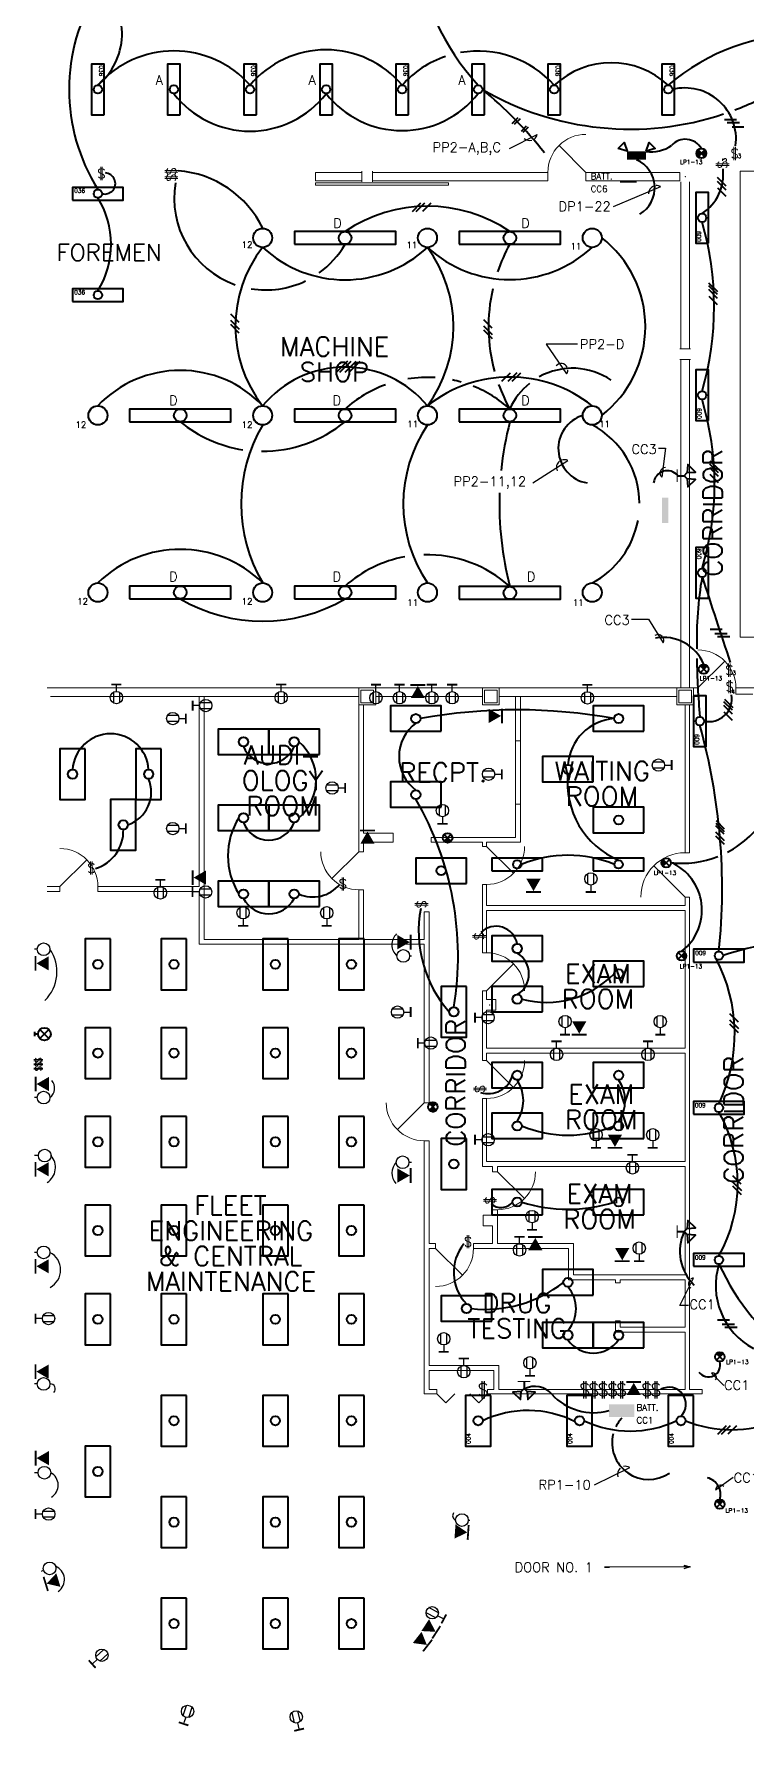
# Model space of a CAD drawing. Header units: inches. Extents: x 1071857 to 1073816, y 1075978 to 1078607.
# Drawn here: x 1071857 to 1072532, y 1075978 to 1077585 of the extents above; entities that cross this region are included whole.
import ezdxf
from ezdxf.enums import TextEntityAlignment as Align

# ---------------------------------------------------------------- set-up
doc = ezdxf.new("R2010")
doc.units = ezdxf.units.IN
doc.header["$MEASUREMENT"] = 0
doc.layers.get('0').update_dxf_attribs({"linetype": 'CONTINUOUS'})
for name, color, linetype, lineweight in [('E-Pan', 12, 'CONTINUOUS', 30), ('E-PwrOutlet', 95, 'CONTINUOUS', 30), ('E-T', 7, 'CONTINUOUS', 30), ('ELgt-C', 172, 'CONTINUOUS', 40), ('ELgt-Circ-T', 92, 'CONTINUOUS', 30), ('ELgt-F', 2, 'CONTINUOUS', 40), ('I-CWall', 110, 'CONTINUOUS', 20), ('I-RmN', 5, 'CONTINUOUS', 30)]:
    doc.layers.add(name, color=color, linetype=linetype, lineweight=lineweight)
doc.styles.add('BGE', font='simplex.shx')
doc.styles.get("Standard").update_dxf_attribs({"font": 'simplex.shx'})
doc.dimstyles.new('Aec_Arch_1', dxfattribs={"dimtxt": 9, "dimasz": 6, "dimexe": 6, "dimexo": 6, "dimgap": 4, "dimtad": 1, "dimdec": 5, "dimrnd": 0.5, "dimzin": 3, "dimdsep": 46, "dimlunit": 4, "dimtxsty": 'BGE', "dimblk": 'OPEN30', "dimcen": 0.125, "dimdle": 6, "dimclrd": 256, "dimclre": 256, "dimclrt": 256, "dimadec": 3, "dimazin": 0, "dimtfac": 0.75, "dimtdec": 5, "dimtix": 1, "dimtmove": 0, "dimatfit": 3, "dimldrblk": 'OPEN30', "dimfxl": 1, "dimtolj": 1, "dimtzin": 3, "dimlwd": -1, "dimlwe": -1, "dimarcsym": 0})

# ---------------------------------------------------------------- blocks, each defined once
blk = doc.blocks.new('2X4')
at = {"linetype": 'Continuous'}
blk.add_lwpolyline([(4, 0), (4, 2), (0, 2), (0, 0)], close=True, dxfattribs=at)
blk.add_circle((2, 1), 0.363, dxfattribs=at)
blk.add_attdef('TAG00', text='', height=0.333, rotation=360, dxfattribs=at).set_placement((0, 0), align=Align.MIDDLE_LEFT)
blk = doc.blocks.new('ELGT_W')
at = {"linetype": 'Continuous'}
for p, q in [((-1.13, -0.35), (-0.42, 0.35)), ((-0.42, -0.35), (-1.13, 0.35)), ((-0.28, 0), (0, 0)), ((0, -0.17), (0, 0.17))]:
    blk.add_line(p, q, dxfattribs=at)
blk.add_circle((-0.78, 0), 0.5, dxfattribs=at)
blk = doc.blocks.new('ELGHT')
at = {"linetype": 'Continuous', "rotation": 180}
blk.add_blockref('ELGT_W', (0, 0), dxfattribs=at)
blk = doc.blocks.new('1X4')
at = {"linetype": 'Continuous'}
blk.add_lwpolyline([(0, 0), (4, 0), (4, 1), (0, 1)], close=True, dxfattribs=at)
blk.add_circle((2, 0.5), 0.333, dxfattribs=at)
blk = doc.blocks.new('WT')
at = {"linetype": 'Continuous'}
for points in [[(0, 0.292), (0.072, 0.292), (0, -0.292), (0.072, -0.292)], [(0.072, 0), (0.557, 0.28), (0.557, -0.28)]]:
    blk.add_solid(points, dxfattribs=at)
blk = doc.blocks.new('WER')
at = {"linetype": 'Continuous'}
for p, q in [((0.31, 0), (0.072, 0)), ((0.339, 0.117), (0.764, 0.117)), ((0.34, -0.116), (0.766, -0.116))]:
    blk.add_line(p, q, dxfattribs=at)
blk.add_circle((0.553, 0), 0.243, dxfattribs=at)
blk.add_solid([(0, 0.2), (0.072, 0.2), (0, -0.2), (0.072, -0.2)], dxfattribs=at)
blk.add_attdef('TAG00', (0, 0), '', height=0.333, dxfattribs=at)
blk = doc.blocks.new('WEU')
at = {"linetype": 'Continuous'}
for p, q in [((-0.117, 0.339), (-0.117, 0.764)), ((0.12, 0.342), (0.12, 0.764)), ((0, 0.31), (0, 0.072))]:
    blk.add_line(p, q, dxfattribs=at)
blk.add_circle((0, 0.553), 0.243, dxfattribs=at)
blk.add_solid([(-0.2, 0), (-0.2, 0.072), (0.2, 0), (0.2, 0.072)], dxfattribs=at)
blk.add_attdef('TAG00', (0, 0), '', height=0.333, rotation=0.00006, dxfattribs=at)
blk = doc.blocks.new('WEL')
at = {"linetype": 'Continuous'}
for p, q in [((-0.34, 0.117), (-0.765, 0.117)), ((-0.339, -0.117), (-0.764, -0.117)), ((-0.31, 0), (-0.072, 0))]:
    blk.add_line(p, q, dxfattribs=at)
blk.add_circle((-0.553, 0), 0.243, dxfattribs=at)
blk.add_solid([(0, -0.2), (-0.072, -0.2), (0, 0.2), (-0.072, 0.2)], dxfattribs=at)
blk.add_attdef('TAG00', (0, 0), '', height=0.333, rotation=0.00001, dxfattribs=at)
blk = doc.blocks.new('EXIT')
at = {"linetype": 'Continuous'}
for p, q in [((0.28, -0.28), (-0.25, 0.25)), ((-0.25, -0.28), (0.28, 0.25)), ((-0.24, 0.24), (-0.15, 0.32)), ((-0.24, 0.24), (-0.18, 0.3)), ((-0.23, 0.23), (-0.12, 0.33)), ((-0.22, 0.22), (-0.1, 0.34)), ((-0.21, 0.21), (-0.06, 0.35)), ((-0.21, 0.21), (-0.08, 0.35)), ((-0.2, 0.2), (-0.04, 0.36)), ((-0.19, 0.19), (-0.02, 0.36)), ((-0.18, 0.18), (0.01, 0.36)), ((-0.18, 0.18), (-0.01, 0.36)), ((-0.17, 0.17), (0.02, 0.36)), ((-0.16, 0.16), (0.04, 0.36)), ((-0.15, 0.15), (0.06, 0.36)), ((-0.15, 0.15), (0.05, 0.36)), ((-0.14, 0.14), (0.08, 0.36)), ((-0.13, 0.13), (0.1, 0.35)), ((-0.13, 0.13), (0.09, 0.35)), ((-0.12, 0.12), (0.11, 0.35)), ((-0.11, 0.11), (0.12, 0.34)), ((-0.1, 0.1), (0.15, 0.34)), ((-0.1, 0.1), (0.13, 0.34)), ((-0.09, 0.09), (0.16, 0.33)), ((-0.08, 0.08), (0.17, 0.33)), ((-0.07, 0.07), (0.19, 0.32)), ((-0.07, 0.07), (0.18, 0.32)), ((-0.06, 0.06), (0.2, 0.31)), ((-0.05, 0.05), (0.21, 0.31)), ((-0.04, 0.04), (0.22, 0.3)), ((-0.04, 0.04), (0.21, 0.3)), ((-0.03, 0.03), (0.23, 0.29)), ((-0.02, 0.02), (0.24, 0.28)), ((-0.01, 0.01), (0.25, 0.28)), ((-0.01, 0.01), (0.26, 0.27)), ((0, 0), (0.27, 0.27)), ((0.01, -0.01), (0.27, 0.26))]:
    blk.add_line(p, q, dxfattribs=at)
blk.add_circle((0.01, -0.01), 0.375, dxfattribs=at)
blk = doc.blocks.new('WED')
at = {"linetype": 'Continuous'}
for p, q in [((-0.115, -0.339), (-0.115, -0.766)), ((0, -0.31), (0, -0.072)), ((0.117, -0.339), (0.117, -0.764))]:
    blk.add_line(p, q, dxfattribs=at)
blk.add_circle((0, -0.553), 0.243, dxfattribs=at)
blk.add_solid([(0.2, 0), (0.2, -0.072), (-0.2, 0), (-0.2, -0.072)], dxfattribs=at)
blk.add_attdef('TAG00', (0, 0), '', height=0.333, dxfattribs=at)
blk = doc.blocks.new('1X8')
at = {"linetype": 'Continuous'}
blk.add_lwpolyline([(-8, -1), (0, -1), (0, 0), (-8, 0)], close=True, dxfattribs=at)
blk.add_circle((-4, -0.5), 0.5, dxfattribs=at)
blk = doc.blocks.new('PHS_LR')
at = {"linetype": 'Continuous'}
for p, q in [((0.037, 0.026), (0.377, 0.366)), ((0.187, 0.02), (0.533, 0.366)), ((0.452, 0.036), (0.782, 0.366))]:
    blk.add_line(p, q, dxfattribs=at)
blk = doc.blocks.new('FLOOD')
at = {"linetype": 'Continuous'}
for p, q in [((-0.58, 0.5), (-0.82, 0.74)), ((-0.58, 0.5), (-0.82, 0.26)), ((-0.08, 0.5), (-0.58, 0.5))]:
    blk.add_line(p, q, dxfattribs=at)
for points in [[(-0.82, 0.74), (-0.88, 1.38), (-1.47, 0.79), (-0.82, 0.74)], [(-0.82, 0.26), (-1.47, 0.21), (-0.88, -0.38), (-0.82, 0.26)]]:
    blk.add_lwpolyline(points, close=True, dxfattribs=at)
blk.add_solid([(-0.08, 0), (0, 0), (-0.08, 1), (0, 1)], dxfattribs=at)
blk = doc.blocks.new('FLDBOX')
at = {"linetype": 'Continuous'}
for points in [[(-0.71, 0.89), (-0.24, 1.36), (0, 0.66), (-0.71, 0.89)], [(1.5, 0.66), (1.74, 1.36), (2.21, 0.89), (1.5, 0.66)]]:
    blk.add_lwpolyline(points, close=True, dxfattribs=at)
blk.add_solid([(0, -0.01), (1.5, -0.01), (0, 0.66), (1.5, 0.66)], dxfattribs=at)
blk = doc.blocks.new('_Open30')
at = {"color": 0, "linetype": 'ByBlock', "lineweight": -2}
for p, q in [((-1, 0.27), (0, 0)), ((0, 0), (-1, -0.27)), ((0, 0), (-1, 0))]:
    blk.add_line(p, q, dxfattribs=at)
blk = doc.blocks.new('DOOR36')
at = {"linetype": 'Continuous'}
blk.add_line((0, 0), (2.12, 2.12), dxfattribs=at)
blk.add_arc((0, 0), 3, 360, 90, dxfattribs=at)

msp = doc.modelspace()

# ---------------------------------------------------------------- linework, layer by layer
at = {"layer": 'E-Pan'}
msp.add_solid([(1072452, 1077121.9), (1072458, 1077121.9), (1072452, 1077145.9), (1072458, 1077145.9)], dxfattribs=at)
at = {"layer": 'E-PwrOutlet'}
for p, q in [((1071860.6, 1076718.6), (1071858, 1076718.6)), ((1072213.1, 1076712.3), (1072215, 1076712.3)), ((1071860.6, 1076578.2), (1071858, 1076578.2)), ((1071861.6, 1076523.3), (1071858, 1076523.3)), ((1072212.4, 1076517), (1072215, 1076517)), ((1071860.6, 1076431.6), (1071858, 1076431.6)), ((1071860.6, 1076307.1), (1071858, 1076307.1)), ((1071861.4, 1076223.1), (1071858, 1076223.1)), ((1072268.6, 1076178.3), (1072270, 1076178.3)), ((1071866.5, 1076130.9), (1071864.2, 1076129.7))]:
    msp.add_line(p, q, dxfattribs=at)
for centre in [(1071866.6, 1076718.6), (1072207.1, 1076712.3), (1071866.6, 1076578.2), (1071867.6, 1076523.3), (1072206.4, 1076517), (1071866.6, 1076431.6), (1071866.6, 1076307.1), (1071867.4, 1076223.1), (1072262.6, 1076178.3), (1071872.3, 1076132.5)]:
    msp.add_circle(centre, 6, dxfattribs=at)
for centre, radius, start, end in [((1072210.2, 1076722.8), 13.9, 132.4657, 228.9479), ((1071841.1, 1076697.2), 38.1, 314.6651, 34.2429), ((1071866.1, 1076587.1), 11, 306.1505, 41.9791), ((1071860.8, 1076512), 17, 303.0242, 41.5273), ((1072211.7, 1076506.7), 15.3, 137.8308, 220.7874), ((1071864, 1076415), 18.7, 297.9928, 62.7538), ((1071873, 1076302.4), 4.73, 316.3158, 95.0287), ((1071867.1, 1076211.3), 13.3, 301.1501, 61.8985), ((1072258.1, 1076182.3), 4.27, 140.9031, 249.3361), ((1071872.5, 1076121.9), 13.8, 305.3002, 66.9712)]:
    msp.add_arc(centre, radius, start, end, dxfattribs=at)
at = {"layer": 'ELgt-C'}
for p, q in [((1072310.3, 1077500.3), (1072315.8, 1077505.9)), ((1072312.5, 1077499.4), (1072318.1, 1077505)), ((1072318.9, 1077492.9), (1072323.9, 1077497.9)), ((1072320.7, 1077491.9), (1072325.7, 1077496.9)), ((1072496.2, 1077349.2), (1072504.6, 1077341.1)), ((1072144.2, 1077265.1), (1072154.7, 1077275.6)), ((1072147.2, 1077264.7), (1072157.7, 1077275.2)), ((1072152.1, 1077264.7), (1072162.6, 1077275.2)), ((1072155.8, 1077264.7), (1072166.2, 1077275.2)), ((1072497.5, 1077180.9), (1072506.1, 1077172.3)), ((1072511.2, 1076955.4), (1072519, 1076947.3)), ((1072503.1, 1076838), (1072510.9, 1076830)), ((1072503.2, 1076840.3), (1072510.9, 1076832.6))]:
    msp.add_line(p, q, dxfattribs=at)
for centre, radius, start, end in [((1072448.3, 1077692.4), 230.9, 151.6766, 222.4937), ((1072068.3, 1077532.4), 177.6, 147.7793, 212.2207), ((1071876.7, 1077585.6), 64.2, 310.0184, 45.1434), ((1072589, 1077383.6), 201.3, 49.3981, 130.6019), ((1071990, 1077472.4), 96.4, 41.6463, 138.3537), ((1072134, 1077475.8), 94.1, 40.0828, 139.9172), ((1072278, 1077472.3), 96.4, 108.6172, 138.3342), ((1072278, 1077472.3), 96.4, 41.6658, 99.9474), ((1072404, 1077478.4), 79.2, 47.0317, 132.9683), ((1072062, 1077583.7), 90.8, 217.5403, 322.4597), ((1072206, 1077585.1), 91.6, 218.2106, 321.7894), ((1072018.9, 1077216.1), 411.5, 38.5465, 50.2523), ((1072422, 1077773.5), 278.7, 239.8513, 288.4727), ((1072473.7, 1077485.3), 48.5, 352.671, 103.8958), ((1072422, 1077773.5), 278.7, 290.7904, 300.1487), ((1072474.1, 1077467.5), 17.7, 30.4875, 137.7053), ((1072416.2, 1077439.3), 29, 301.0986, 65.8777), ((1072442.1, 1077506.6), 33.2, 261.2702, 304.9466), ((1071924.5, 1077443.4), 10, 255.6786, 86.5676), ((1071987, 1077359), 96.6, 25.7395, 85.8677), ((1072465.5, 1077452.2), 44.6, 303.4029, 6.3454), ((1072076.9, 1077429.3), 86.7, 170.2665, 250.4193), ((1071847.1, 1077385.8), 83.4, 328.1823, 31.8177), ((1072230, 1077282.9), 139, 55.8666, 124.1334), ((1072215, 1077326.9), 286.4, 343.7808, 16.2192), ((1072076.9, 1077429.3), 86.7, 305.6553, 329.9824), ((1072448.9, 1077307.9), 161.1, 151.0355, 161.2524), ((1072330.2, 1077307.9), 106.1, 307.6587, 52.3413), ((1072169.9, 1077307.9), 121.8, 141.9792, 218.0208), ((1072152, 1077466.6), 114.4, 227.0164, 312.9836), ((1072308, 1077467.8), 115.3, 227.4278, 312.5722), ((1072128, 1077307.9), 126.6, 323.6729, 36.3271), ((1072076.9, 1077429.3), 86.7, 260.7574, 295.7551), ((1072448.9, 1077307.9), 161.1, 167.1233, 195.3372), ((1071996, 1077158.9), 107.6, 43.5109, 136.4891), ((1072152, 1077168.3), 101.3, 39.6176, 140.3824), ((1072230, 1077143.5), 116.4, 86.4123, 99.2025), ((1072308, 1077134.9), 125.3, 51.4995, 128.5005), ((1072230, 1077143.5), 116.4, 74.1358, 78.2872), ((1072367.3, 1077203.6), 64.9, 55.6853, 118.9386), ((1072230, 1077143.5), 116.4, 110.0315, 132.0736), ((1072230, 1077143.5), 116.4, 47.9264, 68.2095), ((1072448.9, 1077307.9), 161.1, 199.8348, 208.9645), ((1072367.3, 1077203.6), 64.9, 128.7856, 156.0497), ((1072224.9, 1077158.9), 276.9, 343.2064, 16.7936), ((1072386.9, 1077192.4), 33, 107.4981, 259.872), ((1072074, 1077312.6), 122.7, 230.5153, 261.1463), ((1072200.8, 1077140.1), 147.2, 149.4625, 210.5375), ((1072074, 1077312.6), 122.7, 269.5255, 309.4847), ((1072340.5, 1077140.1), 133.4, 145.9033, 214.0967), ((1072610.2, 1077139.9), 312.1, 165.5285, 174.1238), ((1072345.9, 1077140.1), 84.9, 0.5064, 61.791), ((1072457, 1077158.6), 12.9, 39.2424, 174.186), ((1072610.2, 1077139.9), 312.1, 178.0621, 194.4715), ((1072345.9, 1077140.1), 84.9, 298.209, 349.4032), ((1071996, 1076985.3), 111.8, 45.7402, 134.2598), ((1072229.8, 1076975.3), 116.7, 100.483, 131.7959), ((1072229.8, 1076975.3), 116.7, 47.897, 91.5415), ((1072813.1, 1077013.7), 328.1, 169.9536, 181.8615), ((1274743.2, 1143525.7), 212891, 198.189078, 198.212003), ((1072074, 1077182.3), 153.3, 239.4061, 300.5939), ((1072453.7, 1076972.9), 40.8, 21.9713, 100.8575), ((1073077.1, 1076997), 592, 180.3047, 185.6626), ((1072496.6, 1076955.5), 21.5, 257.6208, 10.2995), ((1072315, 1076436.7), 508.5, 79.6181, 100.3819), ((1072410, 1076889.9), 47.1, 94.0733, 175.9267), ((1071930, 1076886.4), 36.1, 3.5591, 176.4409), ((1072242.6, 1076900.9), 39.5, 126.691, 233.309), ((1071931.7, 1076776), 577.3, 354.0894, 15.5265), ((1072079.8, 1076920.1), 25.8, 201.5898, 338.4102), ((1072077.4, 1076878.9), 47.3, 310.5071, 49.4929), ((1071935.6, 1076867.4), 32.9, 289.0982, 22.4444), ((1072442, 1076876.1), 79.5, 173.8805, 247.0272), ((1071961.9, 1076711.8), 297.1, 350.6733, 30.049), ((1072108.4, 1076806.9), 67.4, 147.7071, 212.2929), ((1072079.8, 1076847.4), 25.6, 200.1312, 339.8688), ((1072471.3, 1076892.6), 92.6, 297.5205, 329.6876), ((1071905, 1076830.6), 37.1, 286.6054, 2.0887), ((1072363, 1076690.8), 116.7, 67.8544, 112.1456), ((1072471.3, 1076892.6), 92.6, 263.3308, 291.1921), ((1072440.7, 1076755.7), 49.2, 307.922, 66.2192), ((1072121.5, 1076801.3), 33.2, 246.3778, 319.7902), ((1072079.8, 1076779.3), 27.2, 207.9585, 332.0415), ((1072336.6, 1076735.8), 115, 169.3382, 221.6804), ((1072294.9, 1076719.9), 20.4, 10.6829, 134.5603), ((1072602, 1076443.1), 284.8, 71.1503, 108.8497), ((1072303.2, 1076695.3), 22.9, 300.9717, 59.0283), ((1072367.9, 1076638.3), 153, 334.5375, 27.8246), ((1072342.5, 1076758.1), 89.8, 255.105, 315.6464), ((1072287.7, 1076605.7), 23.8, 252.0035, 344.4762), ((1072284.4, 1076575.3), 36.4, 327.3632, 32.6368), ((1072382.4, 1076575.3), 34.7, 325.5163, 34.4837), ((1072384.3, 1076496.5), 139.4, 330.8057, 29.1943), ((1072363, 1076656.2), 113.6, 247.4166, 292.5834), ((1072299.8, 1076488.1), 14, 227.1852, 320.8692), ((1072363, 1076614.7), 142.3, 252.1411, 287.8589), ((1072513.1, 1076432.7), 44.2, 155.0573, 226.3946), ((1072297.4, 1076412.7), 42.6, 140.3998, 224.498), ((1072570.4, 1076400.3), 67.5, 162.5555, 241.937), ((1072719.9, 1076519.6), 235.7, 204.8476, 233.7864), ((1072284.8, 1076497.2), 119.5, 263.5677, 308.1992), ((1072339.2, 1076378.3), 31.5, 319.1033, 40.8967), ((1072387, 1076365.7), 29.3, 215.0001, 324.9999), ((1072496, 1076325.1), 11.3, 216.4207, 16.096), ((1072331.8, 1076283.8), 21, 40.6074, 117.8064), ((1072387.5, 1076333.9), 54, 222.5095, 285.5476), ((1072458.7, 1076288), 16, 314.6953, 118.4741), ((1072325, 1076183.5), 98.5, 62.9746, 115.6502), ((1072439.4, 1076251.3), 34.6, 137.1439, 153.9213), ((1072422, 1076364.1), 101.6, 244.5756, 295.4244), ((1072439.4, 1076251.3), 34.6, 165.6283, 304.5569), ((1072518, 1076380.2), 116.4, 247.9906, 292.0094), ((1072491.1, 1076202.4), 16.4, 343.5151, 75.6303)]:
    msp.add_arc(centre, radius, start, end, dxfattribs=at)
at = {"layer": 'ELgt-Circ-T'}
for p, q in [((1072307.7, 1077476.6), (1072334, 1077489.6)), ((1072406.1, 1077421.5), (1072450.8, 1077440.4)), ((1072428, 1077444.6), (1072412.5, 1077444.6)), ((1072371.9, 1077291.4), (1072342.4, 1077291.4)), ((1072342.4, 1077291.4), (1072361.6, 1077263.1)), ((1072448.9, 1077192.8), (1072455.4, 1077192.8)), ((1072455.4, 1077192.8), (1072452, 1077165.3)), ((1072329.7, 1077160), (1072363, 1077181.1)), ((1072423.2, 1077031.1), (1072439.3, 1077031.1)), ((1072439.3, 1077031.1), (1072453.2, 1077008.5)), ((1072469, 1076381.5), (1072481.8, 1076407.4)), ((1072477, 1076381.5), (1072469, 1076381.5)), ((1072510.5, 1076305.7), (1072498.9, 1076317.4)), ((1072388.1, 1076211.7), (1072421.5, 1076228.1)), ((1072519.5, 1076218.5), (1072502.8, 1076206.6))]:
    msp.add_line(p, q, dxfattribs=at)
for centre, radius, start, end in [((1072326.6, 1077491.8), 7.67, 228.8182, 286.7976), ((1072326.6, 1077491.8), 7.67, 309.547, 343.3129), ((1072447, 1077433.7), 7.66, 113.3567, 180.9207), ((1072447, 1077433.7), 7.66, 60.7686, 94.5778), ((1072356.7, 1077266.9), 6.17, 24.6609, 141.9658), ((1072356.7, 1077266.9), 6.17, 321.9935, 0.1568), ((1072359.4, 1077174.7), 7.28, 126.7418, 205.9356), ((1072359.4, 1077174.7), 7.28, 60.6224, 109.99), ((1072455.4, 1077169.2), 5.23, 90.8422, 165.4653), ((1072455.4, 1077169.2), 5.23, 188.3087, 228.9931), ((1072448.4, 1077011.1), 5.36, 42.6314, 125.3101), ((1072448.4, 1077011.1), 5.36, 331.8058, 15.7307), ((1072482.6, 1076402), 5.44, 153.2974, 231.8426), ((1072482.6, 1076402), 5.44, 98.993, 128.6333), ((1072499.7, 1076313.6), 3.93, 54.0555, 102.3295), ((1072499.7, 1076313.6), 3.93, 318.7455, 20.6797), ((1072417.5, 1076221.5), 7.71, 129.7216, 197.8748), ((1072417.5, 1076221.5), 7.71, 59.0679, 104.8202), ((1072507.5, 1076206.7), 4.63, 127.4405, 180.6661), ((1072507.5, 1076206.7), 4.63, 48.5548, 107.4757)]:
    msp.add_arc(centre, radius, start, end, dxfattribs=at)
at = {"layer": 'ELgt-F'}
for p, q in [((1072232, 1076566), (1072235.2, 1076569.2)), ((1072232.1, 1076565.9), (1072235.3, 1076569.1)), ((1072232.2, 1076565.9), (1072235.4, 1076569)), ((1072232.3, 1076565.8), (1072235.4, 1076568.9)), ((1072232.4, 1076565.7), (1072235.5, 1076568.9)), ((1072232.5, 1076565.6), (1072235.6, 1076568.8)), ((1072232.6, 1076565.6), (1072235.7, 1076568.7)), ((1072232.7, 1076565.5), (1072235.8, 1076568.6)), ((1072232.8, 1076565.4), (1072235.9, 1076568.5)), ((1072232.9, 1076565.4), (1072236, 1076568.4)), ((1072233, 1076565.3), (1072236.1, 1076568.3)), ((1072233.1, 1076565.2), (1072236.2, 1076568.2)), ((1072233.3, 1076565.2), (1072236.2, 1076568.2)), ((1072233.4, 1076565.1), (1072236.3, 1076568.1)), ((1072233.5, 1076565.1), (1072236.4, 1076568)), ((1072233.6, 1076565), (1072236.5, 1076567.9)), ((1072233.8, 1076565), (1072236.6, 1076567.8)), ((1072233.9, 1076564.9), (1072236.7, 1076567.7)), ((1072234.1, 1076564.9), (1072236.8, 1076567.6)), ((1072234.2, 1076564.9), (1072236.9, 1076567.5)), ((1072234.3, 1076564.8), (1072236.9, 1076567.4)), ((1072234.5, 1076564.8), (1072237, 1076567.4)), ((1072234.7, 1076564.8), (1072237.1, 1076567.3)), ((1072234.8, 1076564.8), (1072237.2, 1076567.2)), ((1072235, 1076564.8), (1072237.3, 1076567.1)), ((1072235.2, 1076564.8), (1072237.4, 1076567)), ((1072235.3, 1076564.8), (1072237.5, 1076566.9)), ((1072235.5, 1076564.8), (1072237.6, 1076566.8)), ((1072235.7, 1076564.8), (1072237.7, 1076566.7)), ((1072235.9, 1076564.9), (1072237.7, 1076566.6)), ((1072236.2, 1076564.9), (1072237.8, 1076566.6)), ((1072236.4, 1076565), (1072237.9, 1076566.5)), ((1072236.7, 1076565.1), (1072238, 1076566.4)), ((1072237, 1076565.2), (1072238.1, 1076566.3)), ((1072237.3, 1076565.4), (1072238.2, 1076566.2)), ((1072237.9, 1076565.7), (1072238.3, 1076566.1))]:
    msp.add_line(p, q, dxfattribs=at)
for centre in [(1072074, 1077391.9), (1072230, 1077391.9), (1072386, 1077391.9), (1071918, 1077223.9), (1072074, 1077223.9), (1072230, 1077223.9), (1072386, 1077223.9), (1071918, 1077056.3), (1072074, 1077056.3), (1072230, 1077056.3), (1072386, 1077056.3)]:
    msp.add_circle(centre, 9, dxfattribs=at)
msp.add_solid([(1072402, 1076275.9), (1072426, 1076275.9), (1072402, 1076287.9), (1072426, 1076287.9)], dxfattribs=at)
at = {"layer": 'I-CWall'}
for p, q in [((1072168, 1077453.9), (1072124, 1077453.9)), ((1072124, 1077453.9), (1072124, 1077445.9)), ((1072168, 1077454.9), (1072168, 1077444.9)), ((1072178, 1077454.9), (1072178, 1077444.9)), ((1072344, 1077453.9), (1072178, 1077453.9)), ((1072344, 1077445.9), (1072344, 1077453.9)), ((1072469, 1077453.9), (1072380, 1077453.9)), ((1072380, 1077445.9), (1072380, 1077453.9)), ((1072469, 1077453.9), (1072469, 1077445.9)), ((1072526, 1077454.9), (1072526, 1077013.9)), ((1072526, 1077454.9), (1072526, 1077279.2)), ((1072702, 1077454.9), (1072526, 1077454.9)), ((1072168, 1077445.9), (1072124, 1077445.9)), ((1072344, 1077445.9), (1072178, 1077445.9)), ((1072469, 1077445.9), (1072380, 1077445.9)), ((1072470, 1077286.9), (1072470, 1077444.9)), ((1072478, 1077286.9), (1072478, 1077444.9)), ((1072469, 1077286.9), (1072479, 1077286.9)), ((1072469, 1077276.9), (1072479, 1077276.9)), ((1072470, 1077276.9), (1072470, 1076965.9)), ((1072478, 1077276.9), (1072478, 1076965.9)), ((1072526, 1077013.9), (1072634, 1077013.9)), ((1071870, 1076965.9), (1072486, 1076965.9)), ((1072486, 1076965.9), (1072486, 1076957.9)), ((1072522, 1076965.9), (1072522, 1076959.9)), ((1072522, 1076965.9), (1072648, 1076965.9)), ((1071873, 1076957.9), (1072165, 1076957.9)), ((1072014, 1076957.9), (1072014, 1076777.9)), ((1072018.6, 1076957.9), (1072018.6, 1076727.9)), ((1072165, 1076949.9), (1072165, 1076810.9)), ((1072169.6, 1076949.9), (1072169.6, 1076828.4)), ((1072282, 1076957.9), (1072181, 1076957.9)), ((1072298, 1076957.9), (1072466, 1076957.9)), ((1072313.4, 1076957.9), (1072313.4, 1076915.9)), ((1072318, 1076957.9), (1072318, 1076819.9)), ((1072474, 1076949.9), (1072474, 1076809.9)), ((1072478, 1076949.9), (1072478, 1076809.9)), ((1072486, 1076957.9), (1072482, 1076957.9)), ((1072486, 1076957.9), (1072484, 1076957.9)), ((1072522, 1076959.9), (1072538, 1076959.9)), ((1072318, 1076915.9), (1072313.4, 1076915.9)), ((1072313.4, 1076915.9), (1072313.4, 1076855.9)), ((1072318, 1076855.9), (1072313.4, 1076855.9)), ((1072313.4, 1076855.9), (1072313.4, 1076824.5)), ((1072169.6, 1076828.4), (1072197.4, 1076828.4)), ((1072197.4, 1076828.4), (1072197.4, 1076819.9)), ((1072233.4, 1076824.5), (1072233.4, 1076819.9)), ((1072233.4, 1076824.5), (1072313.4, 1076824.5)), ((1072165, 1076810.9), (1072169.6, 1076810.9)), ((1072169.6, 1076819.9), (1072197.4, 1076819.9)), ((1072169.6, 1076819.9), (1072169.6, 1076810.9)), ((1072233.4, 1076819.9), (1072282, 1076819.9)), ((1072282, 1076815.9), (1072282, 1076819.9)), ((1072282, 1076815.9), (1072286, 1076815.9)), ((1072286, 1076819.9), (1072286, 1076815.9)), ((1072286, 1076819.9), (1072318, 1076819.9)), ((1072478, 1076809.9), (1072474, 1076809.9)), ((1072474, 1076767.9), (1072444.3, 1076797.6)), ((1071870, 1076777.9), (1071882, 1076777.9)), ((1071870, 1076773.3), (1071882, 1076773.3)), ((1071882, 1076777.9), (1071882, 1076773.3)), ((1071918, 1076777.9), (1071918, 1076773.3)), ((1071918, 1076777.9), (1072014, 1076777.9)), ((1071918, 1076773.3), (1072014, 1076773.3)), ((1072014, 1076773.3), (1072014, 1076723.3)), ((1072165, 1076774.9), (1072165, 1076727.9)), ((1072165, 1076774.9), (1072169.6, 1076774.9)), ((1072169.6, 1076774.9), (1072169.6, 1076727.9)), ((1072282, 1076779.9), (1072286, 1076779.9)), ((1072282, 1076715.3), (1072282, 1076779.9)), ((1072286, 1076779.9), (1072286, 1076759.9)), ((1072286, 1076759.9), (1072474, 1076759.9)), ((1072478, 1076767.9), (1072474, 1076767.9)), ((1072474, 1076767.9), (1072474, 1076759.9)), ((1072478, 1076613.9), (1072478, 1076767.9)), ((1072227, 1076753.9), (1072227, 1076727.9)), ((1072227, 1076753.9), (1072231.6, 1076753.9)), ((1072231.6, 1076753.9), (1072231.6, 1076573.3)), ((1072286, 1076755.3), (1072474, 1076755.3)), ((1072286, 1076755.3), (1072286, 1076715.3)), ((1072474, 1076624.9), (1072474, 1076755.3)), ((1072018.6, 1076727.9), (1072165, 1076727.9)), ((1072169.6, 1076727.9), (1072227, 1076727.9)), ((1072014, 1076723.3), (1072227, 1076723.3)), ((1072227, 1076723.3), (1072227, 1076573.3)), ((1072282, 1076715.3), (1072286, 1076715.3)), ((1072282, 1076679.3), (1072286, 1076679.3)), ((1072282, 1076613.3), (1072282, 1076679.3)), ((1072286, 1076679.3), (1072286, 1076670.9)), ((1072286, 1076670.9), (1072294.7, 1076670.9)), ((1072294.7, 1076660.9), (1072286, 1076660.9)), ((1072286, 1076660.9), (1072286, 1076624.9)), ((1072294.7, 1076660.9), (1072294.7, 1076670.9)), ((1072282, 1076613.3), (1072286, 1076613.3)), ((1072286, 1076624.9), (1072474, 1076624.9)), ((1072286, 1076620.3), (1072474, 1076620.3)), ((1072286, 1076620.3), (1072286, 1076613.3)), ((1072474, 1076517.7), (1072474, 1076620.3)), ((1072478, 1076301.9), (1072478, 1076623.2)), ((1072227, 1076573.3), (1072231.6, 1076573.3)), ((1072282, 1076577.3), (1072286, 1076577.3)), ((1072282, 1076513), (1072282, 1076577.3)), ((1072286, 1076577.3), (1072286, 1076517.7)), ((1072227, 1076537.3), (1072231.6, 1076537.3)), ((1072227, 1076537.3), (1072227, 1076297.9)), ((1072231.6, 1076537.3), (1072231.6, 1076440)), ((1072286, 1076517.7), (1072474, 1076517.7)), ((1072282, 1076513), (1072291.6, 1076513)), ((1072291.6, 1076513), (1072291.6, 1076508)), ((1072291.6, 1076508), (1072296.3, 1076508)), ((1072296.3, 1076513), (1072474, 1076513)), ((1072296.3, 1076513), (1072296.3, 1076508)), ((1072474, 1076410.4), (1072474, 1076513)), ((1072291.6, 1076472), (1072296.3, 1076472)), ((1072291.6, 1076472), (1072291.6, 1076466.9)), ((1072296.3, 1076472), (1072296.3, 1076440)), ((1072282.6, 1076466.9), (1072291.6, 1076466.9)), ((1072282.6, 1076466.9), (1072282.6, 1076456.9)), ((1072291.6, 1076456.9), (1072282.6, 1076456.9)), ((1072291.6, 1076456.9), (1072291.6, 1076440)), ((1072231.6, 1076440), (1072237.6, 1076440)), ((1072231.6, 1076435.4), (1072237.6, 1076435.4)), ((1072231.6, 1076435.4), (1072231.6, 1076324.5)), ((1072237.6, 1076440), (1072237.6, 1076435.4)), ((1072273.6, 1076440), (1072273.6, 1076435.4)), ((1072273.6, 1076440), (1072291.6, 1076440)), ((1072273.6, 1076435.4), (1072363.6, 1076435.4)), ((1072296.3, 1076440), (1072368.3, 1076440)), ((1072363.6, 1076435.4), (1072363.6, 1076405.8)), ((1072368.3, 1076440), (1072368.3, 1076410.4)), ((1072363.6, 1076405.8), (1072408, 1076405.8)), ((1072368.3, 1076410.4), (1072474, 1076410.4)), ((1072408, 1076402.8), (1072408, 1076405.8)), ((1072412.6, 1076405.8), (1072474, 1076405.8)), ((1072412.6, 1076402.8), (1072412.6, 1076405.8)), ((1072474, 1076360.8), (1072474, 1076405.8)), ((1072408, 1076402.8), (1072412.6, 1076402.8)), ((1072408, 1076366.8), (1072412.6, 1076366.8)), ((1072408, 1076356.2), (1072408, 1076366.8)), ((1072408, 1076356.2), (1072474, 1076356.2)), ((1072412.6, 1076360.8), (1072412.6, 1076366.8)), ((1072412.6, 1076360.8), (1072474, 1076360.8)), ((1072474, 1076301.9), (1072474, 1076356.2)), ((1072231.6, 1076324.5), (1072297.6, 1076324.5)), ((1072297.6, 1076324.5), (1072297.6, 1076301.9)), ((1072231.6, 1076319.9), (1072293, 1076319.9)), ((1072231.6, 1076319.9), (1072231.6, 1076301.9)), ((1072293, 1076319.9), (1072293, 1076301.9)), ((1072227, 1076297.9), (1072239, 1076297.9)), ((1072231.6, 1076301.9), (1072239, 1076301.9)), ((1072239, 1076301.9), (1072239, 1076297.9)), ((1072239, 1076297.9), (1072247.5, 1076289.4)), ((1072256, 1076297.9), (1072247.5, 1076289.4)), ((1072270, 1076297.9), (1072278.5, 1076289.4)), ((1072287, 1076297.9), (1072278.5, 1076289.4)), ((1072287, 1076301.9), (1072287, 1076297.9)), ((1072287, 1076301.9), (1072293, 1076301.9)), ((1072287, 1076297.9), (1072490, 1076297.9)), ((1072297.6, 1076301.9), (1072474, 1076301.9)), ((1072478, 1076301.9), (1072490, 1076301.9)), ((1072490, 1076297.9), (1072490, 1076301.9))]:
    msp.add_line(p, q, dxfattribs=at)
for points in [[(1072124, 1077443.9), (1072250, 1077443.9), (1072250, 1077441.9), (1072124, 1077441.9)], [(1072165, 1076965.9), (1072181, 1076965.9), (1072181, 1076949.9), (1072165, 1076949.9)], [(1072282, 1076965.9), (1072298, 1076965.9), (1072298, 1076949.9), (1072282, 1076949.9)], [(1072466, 1076965.9), (1072482, 1076965.9), (1072482, 1076949.9), (1072466, 1076949.9)], [(1072167, 1076963.9), (1072179, 1076963.9), (1072179, 1076951.9), (1072167, 1076951.9)], [(1072284, 1076963.9), (1072296, 1076963.9), (1072296, 1076951.9), (1072284, 1076951.9)], [(1072468, 1076963.9), (1072480, 1076963.9), (1072480, 1076951.9), (1072468, 1076951.9)]]:
    msp.add_lwpolyline(points, close=True, dxfattribs=at)
msp.add_arc((1072474, 1076767.9), 42, 90, 180, dxfattribs=at)
for p in [(1072474, 1077449.9), (1072289, 1076665.9)]:
    msp.add_point(p, dxfattribs=at)

# ---------------------------------------------------------------- block references
at = {"layer": 'E-PwrOutlet', "xscale": 24, "yscale": 24, "zscale": 12}
for name, p in [('WED', (1071935.5, 1076970)), ('WED', (1072091.5, 1076970)), ('WED', (1072181.2, 1076969.9)), ('WED', (1072203.5, 1076969.9)), ('WED', (1072234.2, 1076969.9)), ('WED', (1072253.4, 1076969.9)), ('WED', (1072381.4, 1076969.7)), ('WER', (1072006.8, 1076949.2)), ('WEL', (1072002.1, 1076936.9)), ('WEL', (1072301.2, 1076884.2)), ('WEL', (1072462, 1076892.9)), ('WEL', (1072153, 1076871.2)), ('WEU', (1072244.2, 1076836.5)), ('WEL', (1072002.1, 1076832.8)), ('WEU', (1072384.7, 1076771.9)), ('WED', (1071977.1, 1076785.2)), ('WER', (1072006.7, 1076772.8)), ('WEU', (1072055.5, 1076739.9)), ('WEU', (1072134.6, 1076739.8)), ('WEL', (1072215, 1076659.1)), ('WER', (1072274.1, 1076653.9)), ('WEU', (1072360.3, 1076636.9)), ('WEU', (1072450.4, 1076636.9)), ('WER', (1072220, 1076629.7)), ('WED', (1072352.2, 1076632.3)), ('WED', (1072438.8, 1076632.3)), ('WEU', (1072389.6, 1076529.7)), ('WEU', (1072443.3, 1076529.7)), ('WER', (1072274.1, 1076538.3)), ('WED', (1072424.1, 1076524.9)), ('WEU', (1072329, 1076452.2)), ('WED', (1072317.2, 1076447.2)), ('WEU', (1072430.5, 1076422.4)), ('WER', (1071858, 1076369)), ('WEU', (1072245.4, 1076336.6)), ('WED', (1072264.4, 1076332)), ('WEU', (1072327, 1076313.9)), ('WER', (1071858.1, 1076184))]:
    msp.add_blockref(name, p, dxfattribs=at)
at = {"layer": 'E-PwrOutlet', "zscale": 12}
for name, p, xscale, yscale, rotation in [('WEL', (1072246.3, 1076084.3), 23.9999731830639, 23.9999731830639, 331.9999898812982), ('WER', (1071911.9, 1076041.4), 24.00001424574514, 24.00001424574514, 41.99998393472568), ('WEU', (1071998.8, 1075984.6), 24.00000916541919, 24.00000916541919, 341.9999458148615), ('WEU', (1072108.7, 1075979), 24.00000283524151, 24.00000283524151, 13.00005620894851)]:
    msp.add_blockref(name, p, dxfattribs=dict(at, xscale=xscale, yscale=yscale, rotation=rotation))
at = {"layer": 'E-T', "zscale": 12}
for p, xscale, yscale, rotation in [((1072220.9, 1076969.6), 24, 24, 270), ((1072301.4, 1076939.4), 24, 24, 180), ((1072173.2, 1076831.8), 24, 24, 270), ((1072330.4, 1076771.9), 24, 24, 90), ((1072215, 1076725.3), 24, 24, 180), ((1072373.7, 1076636.9), 24, 24, 90), ((1072407.5, 1076529.7), 24, 24, 90), ((1072215, 1076504.4), 24, 24, 180), ((1072332.1, 1076447.1), 24, 24, 270), ((1072414.4, 1076422.4), 24, 24, 90), ((1072425.3, 1076309.9), 24, 24, 270), ((1072269.4, 1076166.5), 24.00001236540797, 24.00001236540797, 176.0000189737925), ((1071867.8, 1076117.6), 23.99998859040033, 23.99998859040033, 16.99994169069841), ((1072239.1, 1076071.6), 24.00000746930982, 24.00000746930982, 147.0000572286376), ((1072230.8, 1076059), 23.99997460153196, 23.99997460153196, 141.9999764981933)]:
    msp.add_blockref('WT', p, dxfattribs=dict(at, xscale=xscale, yscale=yscale, rotation=rotation))
at = {"layer": 'E-T', "xscale": 24, "yscale": 24, "zscale": 12}
for p in [(1072006.9, 1076786.4), (1071858.1, 1076705.2), (1071858.2, 1076591), (1071858, 1076510.3), (1071858.1, 1076418.5), (1071858, 1076318.8), (1071858.2, 1076236.9)]:
    msp.add_blockref('WT', p, dxfattribs=at)
at = {"layer": 'ELgt-C', "zscale": 12}
for p, xscale, yscale, rotation in [((1072510.1, 1077504), 24.00003681856179, 24.00003681856179, 315), ((1072503.7, 1077450.1), 24.0000558794494, 24.0000558794494, 270), ((1072495.5, 1077347.7), 24.0000558794494, 24.0000558794494, 270), ((1072052.5, 1077300.8), 24, 24, 90), ((1072292.2, 1077295.5), 24, 24, 90), ((1072319, 1077264.6), 24, 24, 180), ((1072496.5, 1077179), 24.0000558794494, 24.0000558794494, 270), ((1072517.3, 1077014.2), 24.00003681856179, 24.00003681856179, 135), ((1072509.8, 1076954.1), 24.0000558794494, 24.0000558794494, 270), ((1072511.7, 1076816.7), 24.0000558794494, 24.0000558794494, 90), ((1072525.2, 1076638.6), 24.0000558794494, 24.0000558794494, 90), ((1072528, 1076485.3), 24.0000558794494, 24.0000558794494, 90), ((1072524.2, 1076360.4), 24.00003681856179, 24.00003681856179, 135)]:
    msp.add_blockref('PHS_LR', p, dxfattribs=dict(at, xscale=xscale, yscale=yscale, rotation=rotation))
for p, xscale, yscale in [((1072214.8, 1077416.4), 24, 24), ((1072504, 1076259), 24.0000558794494, 24.0000558794494)]:
    msp.add_blockref('PHS_LR', p, dxfattribs=dict(at, xscale=xscale, yscale=yscale))
at = {"layer": 'ELgt-F', "xscale": 12, "yscale": 12, "zscale": 12}
for name, p, rotation in [('1X4', (1071924, 1077508.4), 90), ('1X4', (1071996, 1077508.4), 90), ('1X4', (1072068, 1077508.4), 90), ('1X4', (1072140, 1077508.4), 90), ('1X4', (1072212, 1077508.4), 90), ('1X4', (1072284, 1077508.4), 90), ('1X4', (1072356, 1077508.4), 90), ('1X4', (1072464, 1077508.4), 90), ('EXIT', (1072489.2, 1077471.8), 90), ('EXIT', (1072489.6, 1077472.1), 270), ('1X4', (1072496, 1077386.9), 90), ('1X4', (1072496, 1077218.9), 90), ('FLOOD', (1072466, 1077172.8), 180), ('1X4', (1072496, 1077050.9), 90), ('1X4', (1072482, 1076958.5), 270), ('2X4', (1071906, 1076860.3), 90), ('2X4', (1071978, 1076860.3), 90), ('2X4', (1071954, 1076812.3), 90), ('EXIT', (1072249.2, 1076823.8), 180), ('EXIT', (1072455.9, 1076800.2), 90), ('2X4', (1071930, 1076680.3), 90), ('2X4', (1072002, 1076680.3), 90), ('2X4', (1072098, 1076680.3), 90), ('2X4', (1072170, 1076680.3), 90), ('EXIT', (1072470.7, 1076712.5), 270), ('2X4', (1072267, 1076635.3), 90), ('2X4', (1071930, 1076596.3), 90), ('2X4', (1072002, 1076596.3), 90), ('2X4', (1072098, 1076596.3), 90), ('2X4', (1072170, 1076596.3), 90), ('2X4', (1071930, 1076512.3), 90), ('2X4', (1072002, 1076512.3), 90), ('2X4', (1072098, 1076512.3), 90), ('2X4', (1072170, 1076512.3), 90), ('2X4', (1072267, 1076491.3), 90), ('2X4', (1071930, 1076428.3), 90), ('2X4', (1072002, 1076428.3), 90), ('2X4', (1072098, 1076428.3), 90), ('2X4', (1072170, 1076428.3), 90), ('FLOOD', (1072466, 1076457.4), 180), ('2X4', (1071930, 1076344.3), 90), ('2X4', (1072002, 1076344.3), 90), ('2X4', (1072098, 1076344.3), 90), ('2X4', (1072170, 1076344.3), 90), ('FLOOD', (1072327.5, 1076309.9), 90), ('2X4', (1072002, 1076248.3), 90), ('2X4', (1072098, 1076248.3), 90), ('2X4', (1072170, 1076248.3), 90), ('2X4', (1071930, 1076200.3), 90), ('2X4', (1072002, 1076152.3), 90), ('2X4', (1072098, 1076152.3), 90), ('2X4', (1072170, 1076152.3), 90), ('2X4', (1072002, 1076056.3), 90), ('2X4', (1072098, 1076056.3), 90), ('2X4', (1072170, 1076056.3), 90)]:
    msp.add_blockref(name, p, dxfattribs=dict(at, rotation=rotation))
for name, p in [('FLDBOX', (1072419, 1077465.9)), ('1X4', (1071894, 1077427.7)), ('1X8', (1072200, 1077397.9)), ('1X8', (1072356, 1077397.9)), ('1X4', (1071894, 1077331.8)), ('1X8', (1072044, 1077229.9)), ('1X8', (1072200, 1077229.9)), ('1X8', (1072356, 1077229.9)), ('1X8', (1072044, 1077062.3)), ('1X8', (1072200, 1077062.3)), ('1X8', (1072356, 1077061.9)), ('EXIT', (1072491.4, 1076983.8)), ('2X4', (1072195, 1076924.9)), ('2X4', (1072387, 1076924.9)), ('2X4', (1072031.8, 1076902.9)), ('2X4', (1072079.8, 1076902.9)), ('2X4', (1072339, 1076876.9)), ('2X4', (1072195, 1076852.9)), ('2X4', (1072031.8, 1076830.9)), ('2X4', (1072079.8, 1076830.9)), ('2X4', (1072387, 1076828.9)), ('2X4', (1072219, 1076780.9)), ('1X4', (1072291, 1076792.9)), ('1X4', (1072387, 1076792.9)), ('2X4', (1072031.8, 1076758.9)), ('2X4', (1072079.8, 1076758.9)), ('2X4', (1072291, 1076707.3)), ('1X4', (1072482, 1076706.5)), ('2X4', (1072387, 1076683.3)), ('2X4', (1072291, 1076659.3)), ('ELGHT', (1071858, 1076638.3)), ('2X4', (1072291, 1076587.3)), ('2X4', (1072387, 1076587.3)), ('EXIT', (1072234.9, 1076569.5)), ('1X4', (1072482, 1076562.5)), ('2X4', (1072291, 1076539.3)), ('2X4', (1072387, 1076539.3)), ('2X4', (1072291, 1076467.3)), ('2X4', (1072387, 1076467.3)), ('1X4', (1072482, 1076418.5)), ('2X4', (1072339, 1076391.3)), ('2X4', (1072243, 1076366.5)), ('2X4', (1072339, 1076341.3)), ('2X4', (1072387, 1076341.3)), ('EXIT', (1072506.7, 1076332.9)), ('EXIT', (1072506.7, 1076193.4))]:
    msp.add_blockref(name, p, dxfattribs=at)
at = {"layer": 'ELgt-F'}
ref = msp.add_blockref('2X4', (1072290, 1076248.3), dxfattribs=dict(at, xscale=12, yscale=12, zscale=12, rotation=90))
ref.add_attrib('TAG00', '004', dxfattribs={"linetype": 'Continuous', "height": 4, "rotation": 90}).set_placement((1072268.9, 1076250.3), align=Align.MIDDLE_LEFT)
ref = msp.add_blockref('2X4', (1072386, 1076248.3), dxfattribs=dict(at, xscale=12, yscale=12, zscale=12, rotation=90))
ref.add_attrib('TAG00', '004', dxfattribs={"linetype": 'Continuous', "height": 4, "rotation": 90}).set_placement((1072364.9, 1076250.3), align=Align.MIDDLE_LEFT)
ref = msp.add_blockref('2X4', (1072482, 1076248.3), dxfattribs=dict(at, xscale=12, yscale=12, zscale=12, rotation=90))
ref.add_attrib('TAG00', '004', dxfattribs={"linetype": 'Continuous', "height": 4, "rotation": 90}).set_placement((1072460.9, 1076250.3), align=Align.MIDDLE_LEFT)
at = {"layer": 'I-CWall', "xscale": 12, "yscale": 12, "zscale": 12}
for p, rotation in [((1072380, 1077453.9), 90), ((1072165, 1076810.9), 180), ((1072286, 1076815.9), 270), ((1072286, 1076613.3), 270), ((1072227, 1076573.3), 180), ((1072296.3, 1076508), 270), ((1072237.6, 1076435.4), 270)]:
    msp.add_blockref('DOOR36', p, dxfattribs=dict(at, rotation=rotation))
for p in [(1072486, 1076965.9), (1071882, 1076777.9), (1072286, 1076679.3)]:
    msp.add_blockref('DOOR36', p, dxfattribs=at)

# ---------------------------------------------------------------- texts
at = {"layer": 'ELgt-C', "style": 'BGE'}
for s, height, rotation, p in [('$', 9, 90, (1072509.3, 1077461.2)), ('3', 4, 90, (1072511.2, 1077465.8)), ('$', 9, 180, (1072520.9, 1077471.8)), ('$', 9, 180, (1071921.4, 1077452.8)), ('$', 9, 90, (1071987.5, 1077454.8)), ('$', 9, 90, (1071987.5, 1077448.8)), ('$', 9, 90, (1072224.4, 1076761)), ('$', 9, 90, (1072279, 1076730.7)), ('$', 6, 90, (1071861.6, 1076613.6)), ('$', 6, 90, (1071861.6, 1076609.6)), ('$', 6, 90, (1071861.6, 1076605.6)), ('$', 9, 90, (1072279.7, 1076586.3)), ('$', 9, 90, (1072289.2, 1076480.8))]:
    msp.add_text(s, height=height, rotation=rotation, dxfattribs=at).set_placement(p, align=Align.MIDDLE)
for s, height, p in [('3', 4, (1072525.5, 1077469.4)), ('$', 9, (1072515.9, 1076982.7)), ('3', 4, (1072520.4, 1076980.2)), ('$', 9, (1072516.1, 1076967.1)), ('4', 4, (1072519.4, 1076962.2)), ('$', 9, (1071911.9, 1076795.4)), ('$', 9, (1072149.9, 1076780.4)), ('$', 9, (1072268.4, 1076441.7)), ('$', 12, (1072282.6, 1076301.6)), ('$', 12, (1072378.9, 1076301.6)), ('$', 12, (1072387.4, 1076301.6)), ('$', 12, (1072396.3, 1076301.6)), ('$', 12, (1072405.2, 1076301.6)), ('$', 12, (1072413.7, 1076301.6)), ('$', 12, (1072437.6, 1076301.6)), ('$', 12, (1072446.2, 1076301.6))]:
    msp.add_text(s, height=height, dxfattribs=at).set_placement(p, align=Align.MIDDLE)
at = {"layer": 'ELgt-Circ-T', "style": 'BGE'}
for s, rotation, p in [('036', 270, (1071921.2, 1077550)), ('036', 270, (1072065.2, 1077550)), ('036', 270, (1072209.3, 1077550)), ('036', 270, (1072353.4, 1077550)), ('036', 270, (1072461.4, 1077550)), ('009', 90, (1072486.9, 1077393.3)), ('009', 90, (1072487.3, 1077225.7)), ('009', 90, (1072487, 1077092.8)), ('009', 90, (1072485.1, 1076917.2))]:
    msp.add_text(s, height=4, rotation=rotation, dxfattribs=at).set_placement(p, align=Align.MIDDLE)
for s, height, p in [('A', 9, (1071976.1, 1077541.3)), ('A', 9, (1072120.9, 1077541.3)), ('A', 9, (1072262.7, 1077541.3)), ('PP2-A,B,C', 9, (1072267.2, 1077476.3)), ('LP1-13', 4, (1072479.7, 1077463.7)), ('036', 4, (1071900.7, 1077436.6)), ('DP1-22', 9, (1072378.8, 1077421.7)), ('D', 9, (1072144.8, 1077405.8)), ('D', 9, (1072322.7, 1077405.8)), ('12', 6, (1072059.2, 1077385.5)), ('11', 6, (1072215.2, 1077385.1)), ('11', 6, (1072370.6, 1077384)), ('036', 4, (1071900.7, 1077340.4)), ('PP2-D', 9, (1072395.4, 1077291.3)), ('D', 9, (1071989.4, 1077238.1)), ('D', 9, (1072144.3, 1077238.1)), ('D', 9, (1072322.7, 1077238.1)), ('12', 6, (1071901.9, 1077215)), ('12', 6, (1072059.2, 1077215)), ('11', 6, (1072216.1, 1077215.6)), ('11', 6, (1072397.6, 1077215.6)), ('CC3', 9, (1072435.1, 1077191.9)), ('PP2-11,12', 9, (1072289.1, 1077160.1)), ('D', 9, (1071989.4, 1077071.3)), ('D', 9, (1072144.3, 1077071.3)), ('D', 9, (1072328.1, 1077071.3)), ('12', 6, (1071903.5, 1077047.8)), ('12', 6, (1072059.2, 1077047.8)), ('11', 6, (1072216.1, 1077046.7)), ('11', 6, (1072372.8, 1077046.7)), ('CC3', 9, (1072409.5, 1077030.2)), ('LP1-13', 4, (1072498.3, 1076975)), ('LP1-13', 4, (1072454.9, 1076790.9)), ('009', 4, (1072488.6, 1076715.1)), ('LP1-13', 4, (1072479.4, 1076702.5)), ('009', 4, (1072488.3, 1076570.9)), ('009', 4, (1072488.3, 1076426.8)), ('CC1', 9, (1072490, 1076382.4)), ('LP1-13', 4, (1072523.4, 1076328)), ('CC1', 9, (1072522.8, 1076305.9)), ('RP1-10', 9, (1072359.9, 1076211.7)), ('CC1', 9, (1072531.9, 1076218.4)), ('LP1-13', 4, (1072522.8, 1076187.3))]:
    msp.add_text(s, height=height, dxfattribs=at).set_placement(p, align=Align.MIDDLE)
for s, p in [('BATT.', (1072384.5, 1077447.3)), ('CC6', (1072384.5, 1077435.3)), ('CC1', (1072427.9, 1076269.8)), ('BATT.', (1072427.9, 1076281.8))]:
    msp.add_text(s, height=6, dxfattribs=at).set_placement(p)
at = {"layer": 'I-RmN', "style": 'BGE'}
for s, height, p in [('FOREMEN', 16, (1071928.7, 1077370.1)), ('MACHINE', 18, (1072142.1, 1077280)), ('SHOP', 18, (1072141.8, 1077256)), ('EXAM', 18, (1072391.3, 1076686.6)), ('ROOM', 18, (1072391.3, 1076662.6)), ('EXAM', 18, (1072394.4, 1076572.4)), ('ROOM', 18, (1072394.4, 1076548.4)), ('FLEET', 18, (1072043.5, 1076467.1)), ('EXAM', 18, (1072392.8, 1076478.1)), ('ROOM', 18, (1072392.8, 1076454.1)), ('ENGINEERING', 18, (1072043.9, 1076443.1)), ('& CENTRAL', 18, (1072043.7, 1076419.1)), ('MAINTENANCE', 18, (1072043.9, 1076395.1))]:
    msp.add_text(s, height=height, dxfattribs=at).set_placement(p, align=Align.CENTER)
for p in [(1072509.1, 1077131.7), (1072265.8, 1076592.2), (1072528.8, 1076557.2)]:
    msp.add_text('CORRIDOR', height=18, rotation=90, dxfattribs=at).set_placement(p, align=Align.CENTER)
for s, height, p in [('AUDI-', 18, (1072092.8, 1076902.3)), ('OLOGY', 18, (1072092.8, 1076878.3)), ('RECPT.', 18, (1072244.9, 1076885.9)), ('WAITING', 18, (1072395.5, 1076887.3)), ('ROOM', 18, (1072395.2, 1076863.3)), ('ROOM', 18, (1072092.7, 1076854.3)), ('DRUG', 18, (1072314.7, 1076383.6)), ('TESTING', 18, (1072314.9, 1076359.6)), ('DOOR NO. 1', 9, (1072349.6, 1076133.6))]:
    msp.add_text(s, height=height, dxfattribs=at).set_placement(p, align=Align.MIDDLE)

# ---------------------------------------------------------------- leaders
at = {"layer": 'I-RmN', "annotation_type": 0, "has_hookline": 1, "hookline_direction": 0}
msp.add_leader([(1072478.7, 1076133.9), (1072397.5, 1076133.7)], dimstyle='Aec_Arch_1', dxfattribs=at)

doc.saveas('drawing.dxf')
